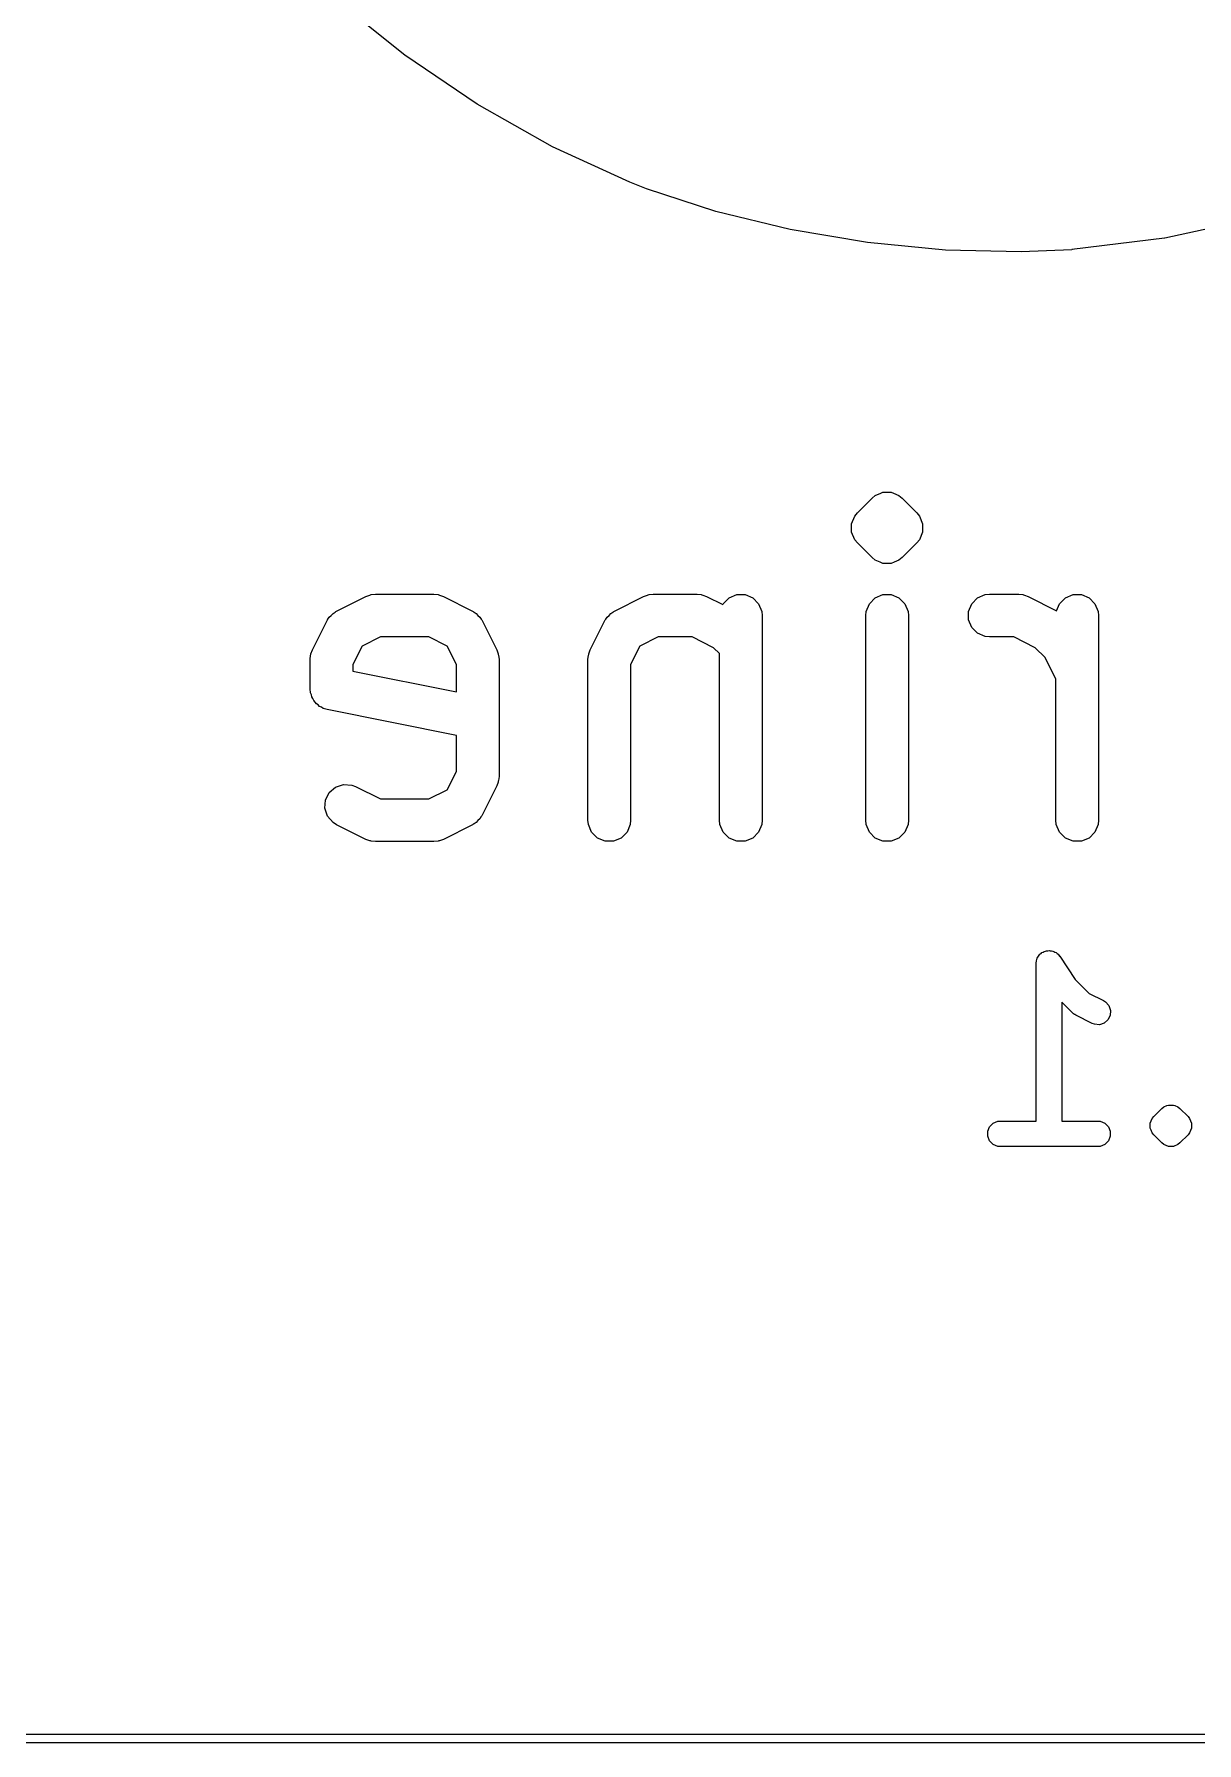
# Model space of a CAD drawing. Extents: x 89 to 178, y -115 to -57.
# Drawn here: x 132.96 to 139.77, y -115.02 to -105.01 of the extents above; entities that cross this region are included whole.
import ezdxf

# ---------------------------------------------------------------- set-up
doc = ezdxf.new("R2010")
doc.units = 0
doc.layers.add('BLACK', color=7, linetype='CONTINUOUS')

msp = doc.modelspace()

# ---------------------------------------------------------------- linework, layer by layer
at = {"layer": 'BLACK', "linetype": 'CONTINUOUS'}
for p, q in [((135.129432, -105.131625), (134.732102, -104.812268)), ((135.129757, -105.131865), (135.129432, -105.131625)), ((135.553145, -105.419152), (135.129757, -105.131865)), ((135.553492, -105.419368), (135.553145, -105.419152)), ((135.995551, -105.669219), (135.553492, -105.419368)), ((135.995934, -105.669414), (135.995551, -105.669219)), ((136.449275, -105.876467), (135.995934, -105.669414)), ((136.44953, -105.876575), (136.449275, -105.876467)), ((136.545837, -105.914254), (136.44953, -105.876575)), ((136.546097, -105.914348), (136.545837, -105.914254)), ((136.952436, -106.047959), (136.546097, -105.914348)), ((136.95282, -106.048068), (136.952436, -106.047959)), ((137.389226, -106.153891), (136.95282, -106.048068)), ((137.389576, -106.153963), (137.389226, -106.153891)), ((137.842373, -106.230041), (137.389576, -106.153963)), ((140.11344, -106.088937), (139.584254, -106.204393)), ((137.842716, -106.230086), (137.842373, -106.230041)), ((138.298228, -106.274457), (137.842716, -106.230086)), ((138.298593, -106.27448), (138.298228, -106.274457)), ((138.743142, -106.285187), (138.298593, -106.27448)), ((139.040028, -106.271659), (138.74349, -106.285183)), ((139.040413, -106.271626), (139.040028, -106.271659)), ((139.583801, -106.20447), (139.040413, -106.271626)), ((139.584254, -106.204393), (139.583801, -106.20447)), ((138.74349, -106.285183), (138.743142, -106.285187)), ((137.782853, -107.81404), (137.868567, -107.728326)), ((137.868567, -107.728326), (137.887503, -107.712785)), ((137.887503, -107.712785), (137.887509, -107.71278)), ((137.887509, -107.71278), (137.91937, -107.699582)), ((137.91937, -107.699582), (137.932568, -107.694116)), ((137.932568, -107.694116), (137.981342, -107.694116)), ((137.981342, -107.694116), (137.994539, -107.699582)), ((137.994539, -107.699582), (138.026401, -107.71278)), ((138.026401, -107.71278), (138.026406, -107.712785)), ((138.026406, -107.712785), (138.045343, -107.728326)), ((138.045343, -107.728326), (138.131057, -107.81404)), ((137.748643, -107.878041), (137.767308, -107.832982)), ((137.748643, -107.926815), (137.748643, -107.878041)), ((137.767308, -107.832982), (137.782853, -107.81404)), ((138.131057, -107.81404), (138.146602, -107.832982)), ((138.146602, -107.832982), (138.165267, -107.878041)), ((138.165267, -107.878041), (138.165267, -107.926815)), ((137.767308, -107.971874), (137.748643, -107.926815)), ((137.782853, -107.990816), (137.767308, -107.971874)), ((138.146602, -107.971874), (138.131057, -107.990816)), ((138.165267, -107.926815), (138.146602, -107.971874)), ((137.868567, -108.07653), (137.782853, -107.990816)), ((137.887503, -108.09207), (137.868567, -108.07653)), ((138.045343, -108.07653), (138.026406, -108.09207)), ((138.131057, -107.990816), (138.045343, -108.07653)), ((137.887509, -108.092076), (137.887503, -108.09207)), ((137.915498, -108.103669), (137.887509, -108.092076)), ((137.932568, -108.11074), (137.915498, -108.103669)), ((137.932569, -108.11074), (137.932568, -108.11074)), ((137.981341, -108.11074), (137.932569, -108.11074)), ((137.981342, -108.11074), (137.981341, -108.11074)), ((137.998412, -108.103669), (137.981342, -108.11074)), ((138.026401, -108.092076), (137.998412, -108.103669)), ((138.026406, -108.09207), (138.026401, -108.092076)), ((134.729625, -108.390625), (134.901053, -108.304911)), ((134.901053, -108.304911), (134.923939, -108.296153)), ((134.923939, -108.296153), (134.928419, -108.295834)), ((134.928419, -108.295834), (134.932569, -108.294116)), ((134.932569, -108.294116), (134.956955, -108.291714)), ((134.956955, -108.291714), (135.299813, -108.291714)), ((135.299813, -108.291714), (135.324199, -108.294116)), ((135.324199, -108.294116), (135.328347, -108.295834)), ((135.328347, -108.295834), (135.332829, -108.296153)), ((135.332829, -108.296153), (135.355715, -108.304911)), ((135.355715, -108.304911), (135.527142, -108.390624)), ((136.358196, -108.390625), (136.529624, -108.304911)), ((136.529624, -108.304911), (136.55251, -108.296153)), ((136.55251, -108.296153), (136.55699, -108.295834)), ((136.55699, -108.295834), (136.56114, -108.294116)), ((136.56114, -108.294116), (136.585526, -108.291714)), ((136.585526, -108.291714), (136.842669, -108.291714)), ((136.842669, -108.291714), (136.867055, -108.294116)), ((136.867055, -108.294116), (136.871203, -108.295834)), ((136.871203, -108.295834), (136.875685, -108.296153)), ((136.875685, -108.296153), (136.89857, -108.30491)), ((136.89857, -108.30491), (136.993717, -108.352483)), ((136.993717, -108.352483), (136.995878, -108.347268)), ((136.995878, -108.347268), (137.030366, -108.31278)), ((137.030366, -108.31278), (137.075426, -108.294116)), ((137.075426, -108.294116), (137.124198, -108.294116)), ((137.124198, -108.294116), (137.169258, -108.31278)), ((137.169258, -108.31278), (137.203746, -108.347268)), ((137.203746, -108.347268), (137.22241, -108.392328)), ((137.834357, -108.392328), (137.853021, -108.347268)), ((137.853021, -108.347268), (137.887509, -108.31278)), ((137.887509, -108.31278), (137.932569, -108.294116)), ((137.932569, -108.294116), (137.981341, -108.294116)), ((137.981341, -108.294116), (138.026401, -108.31278)), ((138.026401, -108.31278), (138.060889, -108.347268)), ((138.060889, -108.347268), (138.079553, -108.392328)), ((138.434357, -108.392328), (138.453021, -108.347268)), ((138.453021, -108.347268), (138.487509, -108.31278)), ((138.487509, -108.31278), (138.532569, -108.294116)), ((138.532569, -108.294116), (138.556955, -108.291714)), ((138.556955, -108.291714), (138.728384, -108.291714)), ((138.728384, -108.291714), (138.75277, -108.294116)), ((138.75277, -108.294116), (138.756918, -108.295834)), ((138.756918, -108.295834), (138.7614, -108.296153)), ((138.7614, -108.296153), (138.784285, -108.30491)), ((138.784285, -108.30491), (138.95044, -108.387987)), ((138.95044, -108.387987), (138.967307, -108.347268)), ((138.967307, -108.347268), (139.001795, -108.31278)), ((139.001795, -108.31278), (139.046855, -108.294116)), ((139.046855, -108.294116), (139.095627, -108.294116)), ((139.095627, -108.294116), (139.140687, -108.31278)), ((139.140687, -108.31278), (139.175175, -108.347268)), ((139.175175, -108.347268), (139.193839, -108.392328)), ((134.588009, -108.617956), (134.673723, -108.446527)), ((134.673723, -108.446527), (134.67629, -108.442447)), ((134.67629, -108.442447), (134.676932, -108.440524)), ((134.676932, -108.440524), (134.679009, -108.438128)), ((134.679009, -108.438128), (134.686777, -108.425789)), ((134.686777, -108.425789), (134.698621, -108.415516)), ((134.698621, -108.415516), (134.708888, -108.403679)), ((134.708888, -108.403679), (134.721221, -108.395915)), ((134.721221, -108.395915), (134.723622, -108.393833)), ((134.723622, -108.393833), (134.725549, -108.39319)), ((134.725549, -108.39319), (134.729625, -108.390625)), ((135.527142, -108.390624), (135.53122, -108.393191)), ((135.53122, -108.393191), (135.533145, -108.393833)), ((135.533145, -108.393833), (135.535542, -108.395912)), ((135.535542, -108.395912), (135.54788, -108.403679)), ((135.54788, -108.403679), (135.558149, -108.415519)), ((135.558149, -108.415519), (135.56999, -108.425789)), ((135.56999, -108.425789), (135.577756, -108.438126)), ((135.577756, -108.438126), (135.579836, -108.440524)), ((135.579836, -108.440524), (135.580477, -108.442448)), ((135.580477, -108.442448), (135.583045, -108.446527)), ((135.583045, -108.446527), (135.668758, -108.617955)), ((136.21658, -108.617956), (136.302294, -108.446527)), ((136.302294, -108.446527), (136.304861, -108.442447)), ((136.304861, -108.442447), (136.305503, -108.440524)), ((136.305503, -108.440524), (136.30758, -108.438128)), ((136.30758, -108.438128), (136.315348, -108.425789)), ((136.315348, -108.425789), (136.327192, -108.415516)), ((136.327192, -108.415516), (136.337459, -108.403679)), ((136.337459, -108.403679), (136.349792, -108.395915)), ((136.349792, -108.395915), (136.352193, -108.393833)), ((136.352193, -108.393833), (136.35412, -108.39319)), ((136.35412, -108.39319), (136.358196, -108.390625)), ((137.22241, -108.392328), (137.224812, -108.416714)), ((137.224812, -108.416714), (137.224812, -109.616714)), ((137.831955, -108.416714), (137.834357, -108.392328)), ((137.831955, -109.616714), (137.831955, -108.416714)), ((138.079553, -108.392328), (138.081955, -108.416714)), ((138.081955, -108.416714), (138.081955, -109.616714)), ((138.434357, -108.4411), (138.434357, -108.392328)), ((138.453021, -108.48616), (138.434357, -108.4411)), ((139.193839, -108.392328), (139.196241, -108.416714)), ((139.196241, -108.416714), (139.196241, -109.616714)), ((134.986464, -108.541714), (134.878696, -108.595597)), ((135.270305, -108.541714), (134.986464, -108.541714)), ((135.37807, -108.595596), (135.270305, -108.541714)), ((136.615035, -108.541714), (136.507267, -108.595597)), ((136.81316, -108.541714), (136.615035, -108.541714)), ((136.940054, -108.60516), (136.81316, -108.541714)), ((138.487509, -108.520648), (138.453021, -108.48616)), ((138.532569, -108.539312), (138.487509, -108.520648)), ((138.556955, -108.541714), (138.532569, -108.539312)), ((138.698875, -108.541714), (138.556955, -108.541714)), ((138.825769, -108.60516), (138.698875, -108.541714)), ((134.574813, -108.673857), (134.577215, -108.649471)), ((134.574813, -108.845285), (134.574813, -108.673857)), ((134.577215, -108.649471), (134.578933, -108.645322)), ((134.578933, -108.645322), (134.579252, -108.640841)), ((134.579252, -108.640841), (134.588009, -108.617956)), ((134.878696, -108.595597), (134.824813, -108.703365)), ((135.431955, -108.703365), (135.37807, -108.595596)), ((135.668758, -108.617955), (135.677516, -108.640841)), ((135.677516, -108.640841), (135.677834, -108.645321)), ((135.677834, -108.645321), (135.679553, -108.649471)), ((135.679553, -108.649471), (135.681955, -108.673857)), ((135.681955, -108.673857), (135.681955, -109.359571)), ((136.203384, -108.673857), (136.205786, -108.649471)), ((136.203384, -109.616714), (136.203384, -108.673857)), ((136.205786, -108.649471), (136.207504, -108.645322)), ((136.207504, -108.645322), (136.207823, -108.640841)), ((136.207823, -108.640841), (136.21658, -108.617956)), ((136.507267, -108.595597), (136.453384, -108.703365)), ((136.974812, -108.639918), (136.940054, -108.60516)), ((136.974812, -109.616714), (136.974812, -108.639918)), ((138.882793, -108.662184), (138.825769, -108.60516)), ((138.946241, -108.789079), (138.882793, -108.662184)), ((134.824813, -108.703365), (134.824813, -108.742809)), ((134.824813, -108.742809), (135.431955, -108.864237)), ((135.431955, -108.864237), (135.431955, -108.703365)), ((136.453384, -108.703365), (136.453384, -109.616714)), ((134.577215, -108.869671), (134.574813, -108.845285)), ((134.581901, -108.880985), (134.577215, -108.869671)), ((138.946241, -109.616714), (138.946241, -108.789079)), ((134.584278, -108.892999), (134.581901, -108.880985)), ((134.591142, -108.903296), (134.584278, -108.892999)), ((134.595879, -108.914731), (134.591142, -108.903296)), ((134.604538, -108.92339), (134.595879, -108.914731)), ((134.611332, -108.933581), (134.604538, -108.92339)), ((134.621616, -108.940468), (134.611332, -108.933581)), ((134.630367, -108.949219), (134.621616, -108.940468)), ((134.641681, -108.953905), (134.630367, -108.949219)), ((134.651857, -108.96072), (134.641681, -108.953905)), ((134.675298, -108.967858), (134.651857, -108.96072)), ((135.431955, -109.119189), (134.675298, -108.967858)), ((135.431955, -109.330062), (135.431955, -109.119189)), ((135.37807, -109.437831), (135.431955, -109.330062)), ((135.681955, -109.359571), (135.679553, -109.383957)), ((134.664966, -109.497984), (134.686778, -109.454361)), ((134.686778, -109.454361), (134.723623, -109.422405)), ((134.723623, -109.422405), (134.769893, -109.406981)), ((134.769893, -109.406981), (134.818543, -109.410439)), ((134.818543, -109.410439), (134.841429, -109.419197)), ((134.841429, -109.419197), (134.986464, -109.491714)), ((135.270305, -109.491714), (135.37807, -109.437831)), ((135.668758, -109.415473), (135.583045, -109.586901)), ((135.677516, -109.392587), (135.668758, -109.415473)), ((135.677834, -109.388106), (135.677516, -109.392587)), ((135.679553, -109.383957), (135.677834, -109.388106)), ((134.661508, -109.546634), (134.664966, -109.497984)), ((134.676932, -109.592904), (134.661508, -109.546634)), ((134.986464, -109.491714), (135.270305, -109.491714)), ((134.708888, -109.629749), (134.676932, -109.592904)), ((134.729625, -109.642803), (134.708888, -109.629749)), ((134.901053, -109.728517), (134.729625, -109.642803)), ((135.527142, -109.642804), (135.355715, -109.728517)), ((135.53122, -109.640236), (135.527142, -109.642804)), ((135.533145, -109.639595), (135.53122, -109.640236)), ((135.535542, -109.637515), (135.533145, -109.639595)), ((135.54788, -109.629749), (135.535542, -109.637515)), ((135.558149, -109.617908), (135.54788, -109.629749)), ((135.56999, -109.607639), (135.558149, -109.617908)), ((135.577756, -109.595301), (135.56999, -109.607639)), ((135.579836, -109.592904), (135.577756, -109.595301)), ((135.580477, -109.590979), (135.579836, -109.592904)), ((135.583045, -109.586901), (135.580477, -109.590979)), ((136.205786, -109.6411), (136.203384, -109.616714)), ((136.22445, -109.68616), (136.205786, -109.6411)), ((136.450982, -109.6411), (136.432318, -109.68616)), ((136.453384, -109.616714), (136.450982, -109.6411)), ((136.977214, -109.6411), (136.974812, -109.616714)), ((136.995878, -109.68616), (136.977214, -109.6411)), ((137.22241, -109.6411), (137.203746, -109.68616)), ((137.224812, -109.616714), (137.22241, -109.6411)), ((137.834357, -109.6411), (137.831955, -109.616714)), ((137.853021, -109.68616), (137.834357, -109.6411)), ((138.079553, -109.6411), (138.060889, -109.68616)), ((138.081955, -109.616714), (138.079553, -109.6411)), ((138.948643, -109.6411), (138.946241, -109.616714)), ((138.967307, -109.68616), (138.948643, -109.6411)), ((139.193839, -109.6411), (139.175175, -109.68616)), ((139.196241, -109.616714), (139.193839, -109.6411)), ((134.923939, -109.737275), (134.901053, -109.728517)), ((134.928419, -109.737593), (134.923939, -109.737275)), ((134.932569, -109.739312), (134.928419, -109.737593)), ((134.956955, -109.741714), (134.932569, -109.739312)), ((135.299813, -109.741714), (134.956955, -109.741714)), ((135.324199, -109.739312), (135.299813, -109.741714)), ((135.328347, -109.737593), (135.324199, -109.739312)), ((135.332829, -109.737275), (135.328347, -109.737593)), ((135.355715, -109.728517), (135.332829, -109.737275)), ((136.258938, -109.720648), (136.22445, -109.68616)), ((136.303998, -109.739312), (136.258938, -109.720648)), ((136.35277, -109.739312), (136.303998, -109.739312)), ((136.39783, -109.720648), (136.35277, -109.739312)), ((136.432318, -109.68616), (136.39783, -109.720648)), ((137.030366, -109.720648), (136.995878, -109.68616)), ((137.075426, -109.739312), (137.030366, -109.720648)), ((137.124198, -109.739312), (137.075426, -109.739312)), ((137.169258, -109.720648), (137.124198, -109.739312)), ((137.203746, -109.68616), (137.169258, -109.720648)), ((137.887509, -109.720648), (137.853021, -109.68616)), ((137.932569, -109.739312), (137.887509, -109.720648)), ((137.981341, -109.739312), (137.932569, -109.739312)), ((138.026401, -109.720648), (137.981341, -109.739312)), ((138.060889, -109.68616), (138.026401, -109.720648)), ((139.001795, -109.720648), (138.967307, -109.68616)), ((139.046855, -109.739312), (139.001795, -109.720648)), ((139.095627, -109.739312), (139.046855, -109.739312)), ((139.140687, -109.720648), (139.095627, -109.739312)), ((139.175175, -109.68616), (139.140687, -109.720648)), ((138.884657, -110.384072), (138.891446, -110.38126)), ((138.891446, -110.38126), (138.898873, -110.38126)), ((138.898873, -110.38126), (138.906157, -110.379819)), ((138.906157, -110.379819), (138.913362, -110.38126)), ((138.913362, -110.38126), (138.92071, -110.38126)), ((138.92071, -110.38126), (138.92757, -110.384101)), ((138.831078, -110.45474), (138.831093, -110.454663)), ((138.831083, -110.454766), (138.831078, -110.45474)), ((138.831078, -110.454819), (138.831083, -110.454766)), ((138.831078, -111.379819), (138.831078, -110.454819)), ((138.831093, -110.454663), (138.832519, -110.440187)), ((138.832519, -110.440187), (138.83536, -110.433326)), ((138.83536, -110.433326), (138.836817, -110.426046)), ((138.836817, -110.426046), (138.840905, -110.41994)), ((138.840905, -110.41994), (138.843718, -110.413151)), ((138.843718, -110.413151), (138.848968, -110.4079)), ((138.848968, -110.4079), (138.8531, -110.401731)), ((138.8531, -110.401731), (138.859214, -110.397654)), ((138.859214, -110.397654), (138.86441, -110.392459)), ((138.86441, -110.392459), (138.87127, -110.389617)), ((138.87127, -110.389617), (138.877449, -110.385498)), ((138.877449, -110.385498), (138.884657, -110.384072)), ((138.92757, -110.384101), (138.934851, -110.385558)), ((138.934851, -110.385558), (138.940956, -110.389646)), ((138.940956, -110.389646), (138.947746, -110.392459)), ((138.947746, -110.392459), (138.952996, -110.397709)), ((138.952996, -110.397709), (138.959166, -110.401841)), ((138.959166, -110.401841), (138.968386, -110.413099)), ((138.968386, -110.413099), (138.968438, -110.413151)), ((138.968438, -110.413151), (138.968447, -110.413173)), ((138.968447, -110.413173), (138.968482, -110.413216)), ((138.968482, -110.413216), (139.0596, -110.549894)), ((139.0596, -110.549894), (139.140981, -110.631275)), ((139.043521, -110.745947), (138.981078, -110.683504)), ((138.981078, -110.683504), (138.981078, -111.379819)), ((139.140981, -110.631275), (139.225333, -110.673451)), ((139.225333, -110.673451), (139.237776, -110.681283)), ((139.237776, -110.681283), (139.256949, -110.703391)), ((139.049271, -110.750667), (139.043521, -110.745947)), ((139.05057, -110.752164), (139.049271, -110.750667)), ((139.052824, -110.753583), (139.05057, -110.752164)), ((139.054886, -110.755275), (139.052824, -110.753583)), ((139.056718, -110.756033), (139.054886, -110.755275)), ((139.063013, -110.759996), (139.056718, -110.756033)), ((139.158251, -110.807615), (139.063013, -110.759996)), ((139.264129, -110.760342), (139.251041, -110.786517)), ((139.256949, -110.703391), (139.266203, -110.731152)), ((139.266203, -110.731152), (139.264129, -110.760342)), ((139.171982, -110.81287), (139.158251, -110.807615)), ((139.201172, -110.814944), (139.171982, -110.81287)), ((139.228934, -110.80569), (139.201172, -110.814944)), ((139.251041, -110.786517), (139.228934, -110.80569)), ((138.578696, -111.392459), (138.605732, -111.38126)), ((138.605732, -111.38126), (138.620364, -111.379819)), ((138.620364, -111.379819), (138.831078, -111.379819)), ((138.981078, -111.379819), (139.191792, -111.379819)), ((139.191792, -111.379819), (139.206424, -111.38126)), ((139.206424, -111.38126), (139.23346, -111.392459)), ((139.499185, -111.392569), (139.510383, -111.365533)), ((139.510383, -111.365533), (139.51971, -111.354168)), ((139.51971, -111.354168), (139.567329, -111.306548)), ((139.567329, -111.306548), (139.578695, -111.29722)), ((139.578695, -111.29722), (139.578696, -111.297219)), ((139.578696, -111.297219), (139.596992, -111.289641)), ((139.596992, -111.289641), (139.605731, -111.286021)), ((139.605731, -111.286021), (139.634994, -111.286021)), ((139.634994, -111.286021), (139.634995, -111.286021)), ((139.634995, -111.286021), (139.643734, -111.289641)), ((139.643734, -111.289641), (139.66203, -111.297219)), ((139.66203, -111.297219), (139.662031, -111.29722)), ((139.662031, -111.29722), (139.673397, -111.306548)), ((139.673397, -111.306548), (139.721015, -111.354167)), ((139.721015, -111.354167), (139.730343, -111.365533)), ((139.730343, -111.365533), (139.741495, -111.392459)), ((138.546805, -111.440187), (138.558004, -111.413151)), ((138.546805, -111.469451), (138.546805, -111.440187)), ((138.558004, -111.496487), (138.546805, -111.469451)), ((138.558004, -111.413151), (138.578696, -111.392459)), ((139.23346, -111.392459), (139.254152, -111.413151)), ((139.254152, -111.413151), (139.265351, -111.440187)), ((139.265351, -111.469451), (139.254152, -111.496487)), ((139.265351, -111.440187), (139.265351, -111.469451)), ((139.499185, -111.421832), (139.499185, -111.392569)), ((139.504222, -111.433991), (139.499185, -111.421832)), ((139.510384, -111.448868), (139.504222, -111.433991)), ((139.519711, -111.460233), (139.510384, -111.448868)), ((139.56733, -111.507852), (139.519711, -111.460233)), ((139.721015, -111.460233), (139.673396, -111.507852)), ((139.730342, -111.448868), (139.721015, -111.460233)), ((139.741541, -111.421832), (139.730342, -111.448868)), ((139.741495, -111.392459), (139.741541, -111.392569)), ((139.741541, -111.392569), (139.741541, -111.421832)), ((138.578696, -111.517179), (138.558004, -111.496487)), ((138.605732, -111.528378), (138.578696, -111.517179)), ((138.620364, -111.529819), (138.605732, -111.528378)), ((139.191792, -111.529819), (138.620364, -111.529819)), ((139.206424, -111.528378), (139.191792, -111.529819)), ((139.23346, -111.517179), (139.206424, -111.528378)), ((139.254152, -111.496487), (139.23346, -111.517179)), ((139.578695, -111.517179), (139.56733, -111.507852)), ((139.605731, -111.528378), (139.578695, -111.517179)), ((139.605732, -111.528378), (139.605731, -111.528378)), ((139.634994, -111.528378), (139.605732, -111.528378)), ((139.634995, -111.528378), (139.634994, -111.528378)), ((139.662031, -111.517179), (139.634995, -111.528378)), ((139.673396, -111.507852), (139.662031, -111.517179)), ((97.524182, -114.975), (169.475818, -114.975)), ((169.5, -115.025), (97.5, -115.025))]:
    msp.add_line(p, q, dxfattribs=at)

doc.saveas('drawing.dxf')
